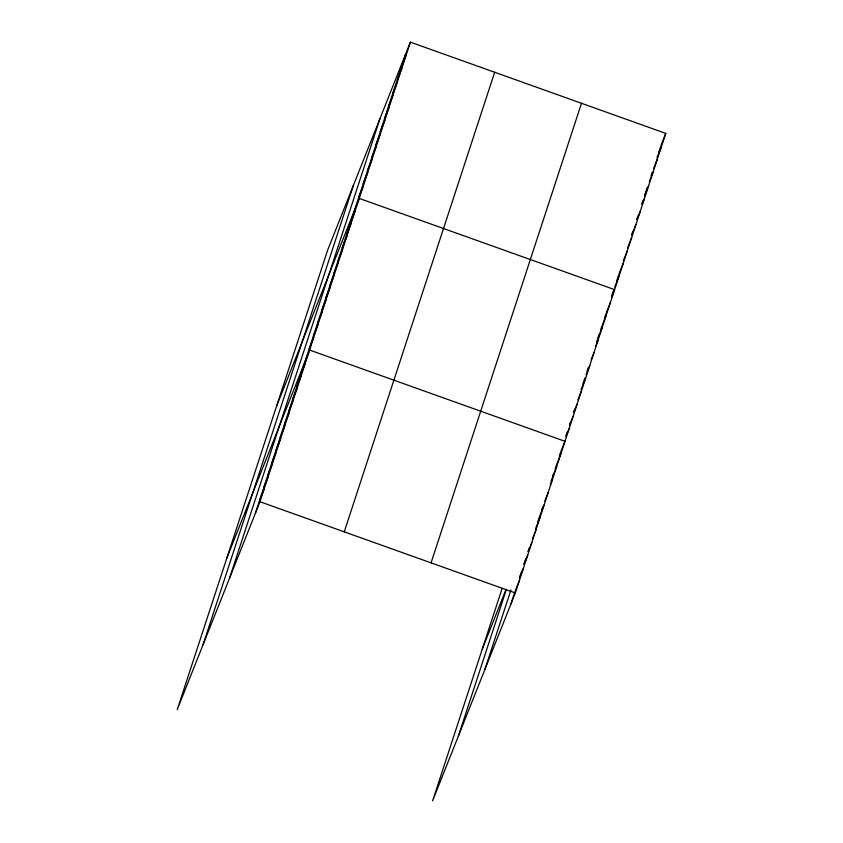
<?xml version="1.0" encoding="UTF-8"?>
<svg xmlns="http://www.w3.org/2000/svg" width="843" height="843" viewBox="0 0 843 843"><rect width="100%" height="100%" fill="white"/><g stroke="black" fill="none" stroke-linecap="round" stroke-linejoin="round"><path stroke-width="1.26" d="M203.037 644.8L353.459 185.218M229.602 578.013L380.035 118.442M255.397 513.208L405.831 53.625M410.393 42.15L327.674 250.034L177.241 709.606L259.96 501.733L410.393 42.15L665.759 133.394L515.326 592.966L432.607 800.85L502.175 588.298M344.239 531.838L494.662 72.256M431.058 562.861L581.491 103.278M458.392 736.034L506.158 590.121M484.967 669.258L510.921 589.984M510.763 604.442L514.904 591.807M519.794 576.875L521.669 571.122M523.924 564.23L525.811 558.487M528.066 551.596L529.193 548.15M537.465 522.871L539.341 517.128M541.606 510.236L542.734 506.791M551.006 481.511L552.133 478.065M553.64 473.471L552.513 476.917L556.696 466.59M555.137 468.866L556.264 465.42M559.278 456.232L560.405 452.786M566.043 435.546L567.17 432.101M569.436 425.209L570.563 421.763M573.567 412.575L574.694 409.129M582.966 383.85L584.852 378.107M587.107 371.205L588.235 367.759M596.507 342.49L597.634 339.044M598.014 337.895L599.141 334.439M600.648 329.845L601.776 326.399M604.779 317.21L605.906 313.765M611.596 296.388L613.535 290.466M616.633 281.004L618.572 275.081M631.744 234.828L632.903 231.277M636.781 219.443L637.94 215.892M641.818 204.059L642.988 200.508M644.537 195.766L647.245 187.483M651.123 175.65L652.282 172.098M658.868 151.972L660.807 146.05M401.563 66.65L406.136 55.174M397.306 79.674L401.869 68.188M393.038 92.688L397.611 81.213M388.781 105.712L393.344 94.237M384.513 118.737L389.087 107.261M380.256 131.75L384.819 120.275M375.989 144.775L380.562 133.299M371.731 157.799L376.294 146.324M367.464 170.823L372.037 159.338M363.207 183.837L367.769 172.362M358.949 196.862L363.512 185.386M276.525 406.284L359.244 198.411L614.61 289.644L611.417 297.684M350.54 222.52L355.114 211.045M346.41 235.155L350.973 223.68M342.269 247.8L346.842 236.325M338.138 260.434L342.701 248.959M333.997 273.079L338.57 261.604M329.866 285.714L334.429 274.238M325.725 298.348L330.287 286.873M321.583 310.993L326.157 299.518M317.453 323.628L322.015 312.152M313.311 336.262L317.885 324.787M309.181 348.907L313.744 337.432M226.883 557.95L309.602 350.066L564.968 441.31L560.858 451.637M300.898 374.187L305.472 362.711M296.768 386.821L301.33 375.346M292.626 399.456L297.2 387.98M288.496 412.101L293.058 400.625M284.354 424.735L288.928 413.26M280.224 437.369L284.786 425.894M276.082 450.014L280.645 438.539M271.941 462.649L276.515 451.174M267.811 475.294L272.373 463.819M263.669 487.928L268.243 476.453M259.539 500.563L264.101 489.088M661.197 144.87L665.759 133.394M656.929 157.883L661.502 146.408M653.578 168.611L657.234 159.432M649.321 181.635L652.977 172.457M644.6 195.808L648.71 185.481M642.166 204.238L644.452 198.495M636.992 219.549L640.185 211.519M631.818 234.87L635.928 224.544M627.55 247.895L631.66 237.557M623.293 260.909L627.403 250.582M619.025 273.933L623.135 263.606M614.768 286.957L618.878 276.63M606.37 312.616L610.48 302.289M602.229 325.25L606.338 314.924M598.098 337.895L602.208 327.558M595.78 345.936L598.066 340.203M591.185 359.729L593.925 352.838M586.138 374.661L589.794 365.483M581.09 389.592L585.653 378.117M577.866 399.94L581.522 390.752M573.725 412.575L577.381 403.397M569.594 425.209L573.251 416.031M565.916 436.706L569.109 428.666M482.249 649.184L506.127 589.173M556.728 464.272L560.837 453.945M550.279 484.967L552.565 479.224M544.768 501.048L548.424 491.859M539.72 515.979L544.283 504.504M535.579 528.614L540.152 517.138M532.365 538.962L536.011 529.773M528.224 551.596L531.88 542.418M524.083 564.23L527.739 555.052M519.499 578.024L523.608 567.697M515.358 590.658L519.467 580.332M259.96 501.733L515.326 592.966"/></g></svg>
